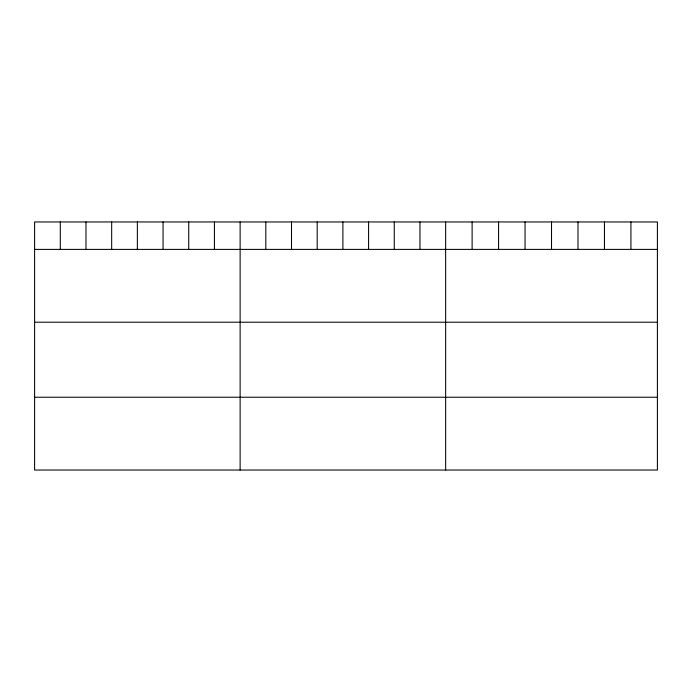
<?xml version="1.0" encoding="UTF-8"?>
<svg xmlns="http://www.w3.org/2000/svg" width="692" height="692" viewBox="0 0 692 692"><rect width="100%" height="100%" fill="white"/><g stroke="black" fill="none" stroke-linecap="round" stroke-linejoin="round"><path stroke-width="1.04" d="M657.4 249.397L657.4 470.041L34.6 470.041L34.6 221.959L657.4 221.959L657.4 249.397L34.6 249.397M34.6 322.212L657.4 322.212M34.6 397.234L657.4 397.234M630.931 221.959L630.931 249.397M604.462 221.959L604.462 249.397M577.993 221.959L577.993 249.397M551.524 221.959L551.524 249.397M525.055 221.959L525.055 249.397M498.586 221.959L498.586 249.397M472.117 221.959L472.117 249.397M445.648 221.959L445.648 470.041M419.957 221.959L419.957 249.397M394.267 221.959L394.267 249.397M368.577 221.959L368.577 249.397M342.886 221.959L342.886 249.397M317.195 221.959L317.195 249.397M291.505 221.959L291.505 249.397M265.815 221.959L265.815 249.397M240.124 221.959L240.124 470.041M214.434 221.959L214.434 249.397M188.743 221.959L188.743 249.397M163.053 221.959L163.053 249.397M137.362 221.959L137.362 249.397M111.671 221.959L111.671 249.397M85.981 221.959L85.981 249.397M60.291 221.959L60.291 249.397"/></g></svg>
